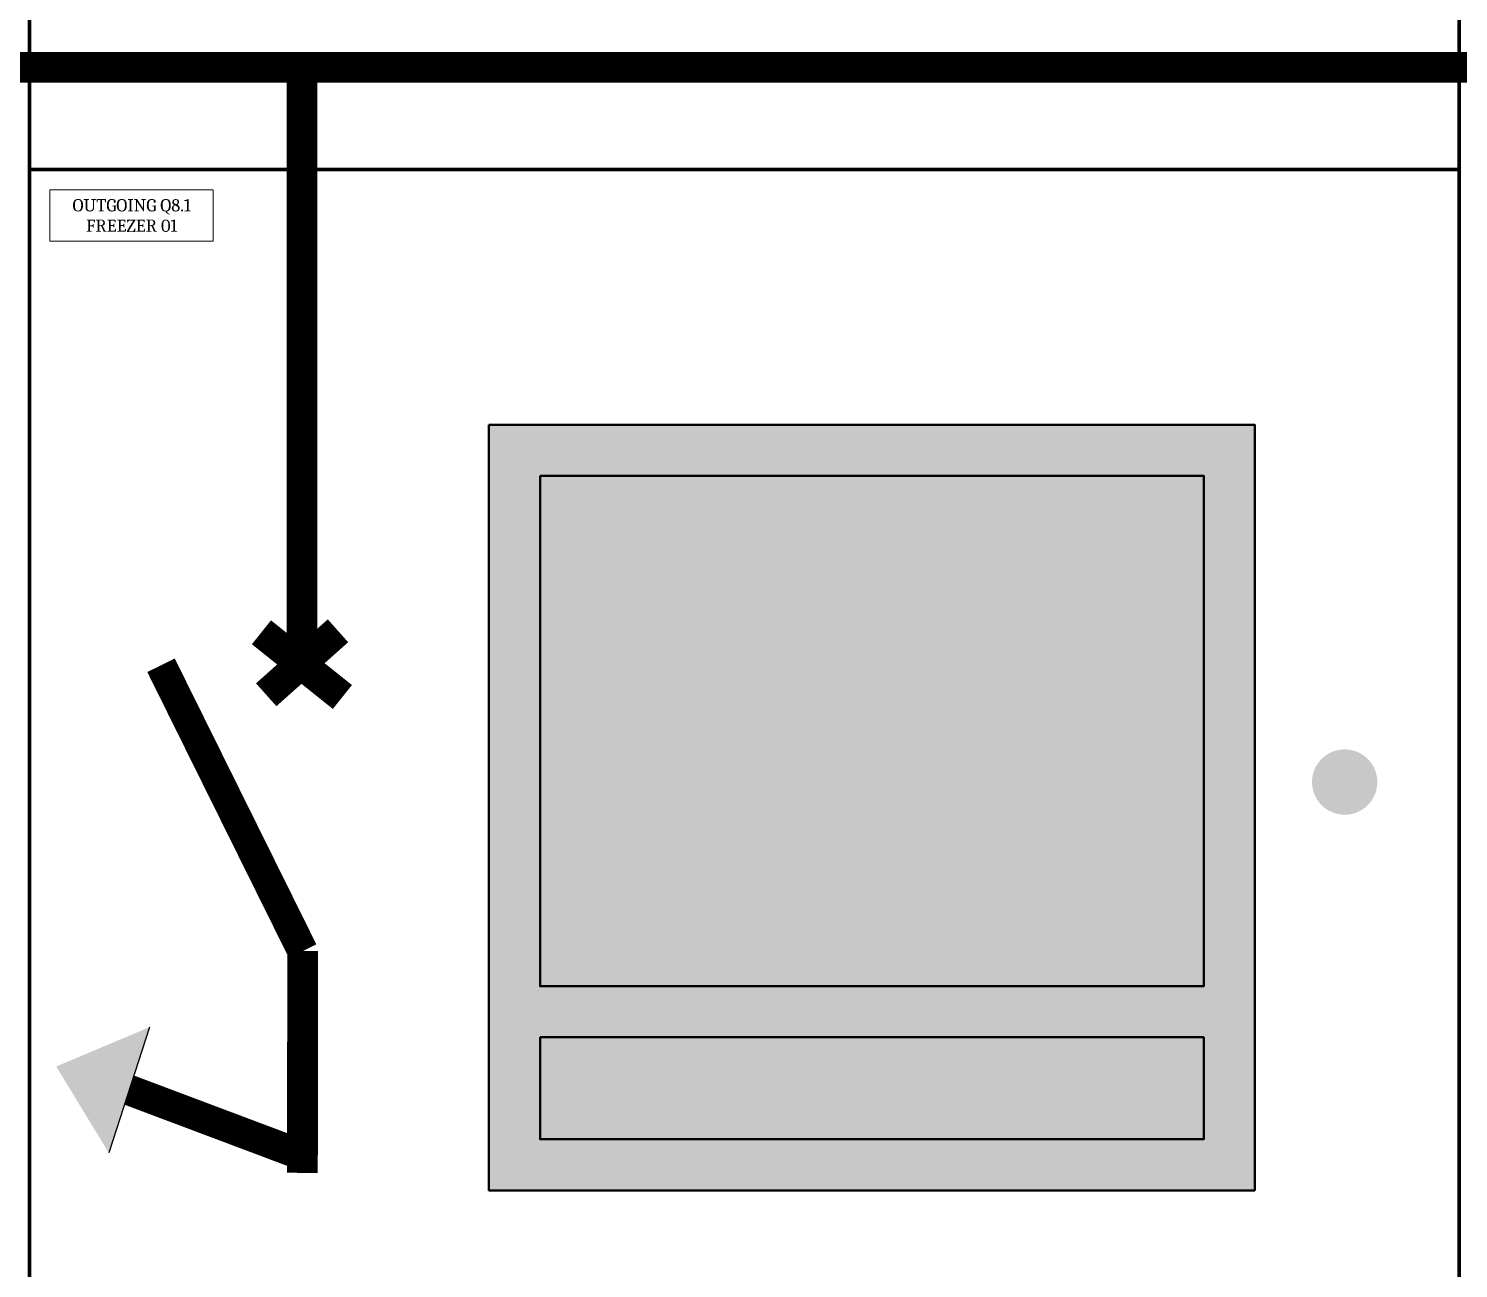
# Model space of a CAD drawing. Header units: millimetres. Extents: x -116965 to 323937, y 291661 to 566926.
# Drawn here: x -44132 to -43432, y 329601 to 330209 of the extents above; entities that cross this region are included whole.
import ezdxf
from ezdxf.enums import TextEntityAlignment as Align

# ---------------------------------------------------------------- set-up
doc = ezdxf.new("R2010")
doc.units = ezdxf.units.MM
doc.layers.get('0').update_dxf_attribs({"lineweight": 18})
doc.layers.add('C00-00-00', color=7, linetype='Continuous')
for name, color, linetype, true_color in [('C32-AD-3C', 7, 'Continuous', 0x32ad3c), ('C34-3A-40', 7, 'Continuous', 0x343a40), ('C49-50-57', 7, 'Continuous', 0x495057), ('CAD-B5-BD', 7, 'Continuous', 0xadb5bd), ('CB1-00-43', 7, 'Continuous', 0xb10043)]:
    doc.layers.add(name, color=color, linetype=linetype, true_color=true_color)
doc.styles.add('hw_Block.', font='Cambria.ttf')

# ---------------------------------------------------------------- blocks, each defined once
blk = doc.blocks.new('Load Outgoingx')
at = {"color": 0, "lineweight": 5, "ltscale": 0.7}
blk.add_lwpolyline([(10, -10), (10, -35), (90, -35), (90, -10)], close=True, dxfattribs=at)
at = {"color": 0, "lineweight": 5, "style": 'hw_Block.'}
for tag, p in [('LINE1', (50, -17.5)), ('LINE2', (50, -27.5))]:
    blk.add_attdef(tag, text='', height=6, dxfattribs=at).set_placement(p, align=Align.MIDDLE_CENTER)

msp = doc.modelspace()

# ---------------------------------------------------------------- hatches: boundary and pattern name
at = {"lineweight": -3, "ltscale": 5}
h = msp.add_hatch(color=1, dxfattribs=at)
h.dxf.hatch_style = 1
h.paths.add_polyline_path([(-44093.03607, 329657.973926), (-44073.121378, 329719.583966), (-44118.824122, 329700.333209)])
at = {"layer": 'C00-00-00'}
h = msp.add_hatch(color=256, dxfattribs=at)
h.dxf.hatch_style = 2
h.paths.add_polyline_path([(-43906.949874, 330014.615558), (-43532.002218, 330014.615558), (-43532.002218, 329639.667902), (-43906.949874, 329639.667902)])
h = msp.add_hatch(color=256, dxfattribs=at)
h.dxf.hatch_style = 2
h.paths.add_polyline_path([(-43666.983374, 329959.623236), (-43646.986164, 329959.623236), (-43646.986164, 329744.653245), (-43666.983374, 329744.653245)])
h = msp.add_hatch(color=256, dxfattribs=at)
h.dxf.hatch_style = 2
h.paths.add_polyline_path([(-43714.476742, 329924.62812), (-43681.98128, 329924.62812), (-43681.98128, 329899.631611), (-43714.476742, 329899.631611)])
h = msp.add_hatch(color=256, dxfattribs=at)
edge = h.paths.add_edge_path()
edge.add_arc((-43488.008358, 329839.639986), 15.997765, 0, 360)
at = {"layer": 'C32-AD-3C'}
h = msp.add_hatch(color=256, dxfattribs=at)
h.dxf.hatch_style = 2
h.paths.add_polyline_path([(-43876.954061, 329914.629518), (-43821.96174, 329914.629518), (-43821.96174, 329814.643473), (-43876.954061, 329814.643473)])
h = msp.add_hatch(color=256, dxfattribs=at)
h.dxf.hatch_style = 2
h.paths.add_polyline_path([(-43756.970811, 329874.635098), (-43731.974302, 329874.635098), (-43731.974302, 329864.636495), (-43756.970811, 329864.636495)])
at = {"layer": 'C34-3A-40'}
h = msp.add_hatch(color=256, dxfattribs=at)
h.dxf.hatch_style = 2
h.paths.add_polyline_path([(-43881.953365, 329989.619049), (-43556.998727, 329989.619049), (-43556.998727, 329739.653942), (-43881.953365, 329739.653942)])
h = msp.add_hatch(color=256, dxfattribs=at)
h.dxf.hatch_style = 2
h.paths.add_polyline_path([(-43881.953365, 329714.657433), (-43556.998727, 329714.657433), (-43556.998727, 329664.664411), (-43881.953365, 329664.664411)])
at = {"layer": 'C49-50-57'}
h = msp.add_hatch(color=256, dxfattribs=at)
h.dxf.hatch_style = 2
h.paths.add_polyline_path([(-43666.983374, 329959.623236), (-43646.986164, 329959.623236), (-43646.986164, 329852.138239), (-43666.983374, 329852.138239)])
at = {"layer": 'CAD-B5-BD'}
h = msp.add_hatch(color=256, dxfattribs=at)
h.dxf.hatch_style = 2
h.paths.add_polyline_path([(-43871.954758, 329909.630214), (-43826.961039, 329909.630214), (-43826.961039, 329864.636495), (-43871.954758, 329864.636495)])
at = {"layer": 'CB1-00-43'}
h = msp.add_hatch(color=256, dxfattribs=at)
h.dxf.hatch_style = 2
h.paths.add_polyline_path([(-43756.970811, 329924.62812), (-43724.475349, 329924.62812), (-43724.475349, 329899.631611), (-43756.970811, 329899.631611)])

# ---------------------------------------------------------------- linework, layer by layer
at = {"color": 1, "lineweight": -3, "ltscale": 5}
msp.add_line((-44073.121378, 329719.583966), (-44093.03607, 329657.973926), dxfattribs=at)
at = {"color": 1, "lineweight": -3, "ltscale": 5, "const_width": 15}
for points in [[(-46831.541593, 330189.584152), (-40932.337221, 330189.584152)], [(-43998.527348, 329897.14173), (-43998.527348, 330189.584152)], [(-43978.704238, 329881.297092), (-44018.350458, 329912.986367)], [(-44016.008091, 329882.377642), (-43980.866743, 329913.706865)], [(-43998.17485, 329756.826121), (-44067.498319, 329896.826121)], [(-43998.17485, 329756.826121), (-43998.351099, 329648.253991)], [(-43998.17485, 329656.84008), (-43998.17485, 329756.826121)], [(-43998.17485, 329656.84008), (-44083.078724, 329688.778946)]]:
    msp.add_lwpolyline(points, dxfattribs=at)
at = {"layer": 'C00-00-00', "lineweight": 211}
msp.add_lwpolyline([(-44131.918468, 330439.556236), (-43432.016177, 330439.556236), (-43432.016177, 328239.863317), (-44131.918468, 328239.863317)], close=True, dxfattribs=at)
at = {"layer": 'C00-00-00', "lineweight": 100}
for points in [[(-44331.890552, 330339.570192), (-44131.918468, 330339.570192), (-44131.918468, 328339.849361), (-44331.890552, 328339.849361)], [(-44131.918468, 330339.570192), (-43432.016177, 330339.570192), (-43432.016177, 330139.598111), (-44131.918468, 330139.598111)], [(-44131.918468, 330139.598111), (-43432.016177, 330139.598111), (-43432.016177, 329539.681861), (-44131.918468, 329539.681861)]]:
    msp.add_lwpolyline(points, close=True, dxfattribs=at)
at = {"layer": 'C00-00-00', "lineweight": 50}
for points in [[(-43906.949874, 330014.615558), (-43532.002218, 330014.615558), (-43532.002218, 329639.667902), (-43906.949874, 329639.667902)], [(-43881.953365, 329989.619049), (-43556.998727, 329989.619049), (-43556.998727, 329739.653942), (-43881.953365, 329739.653942)], [(-43881.953365, 329714.657433), (-43556.998727, 329714.657433), (-43556.998727, 329664.664411), (-43881.953365, 329664.664411)]]:
    msp.add_lwpolyline(points, close=True, dxfattribs=at)

# ---------------------------------------------------------------- block references
at = {"lineweight": -3}
msp.add_blockref('Load Outgoingx', (-44131.918468, 330139.598111), dxfattribs=at).add_auto_attribs({'LINE2': 'FREEZER 01', 'LINE1': 'OUTGOING Q8.1'})

doc.saveas('drawing.dxf')
